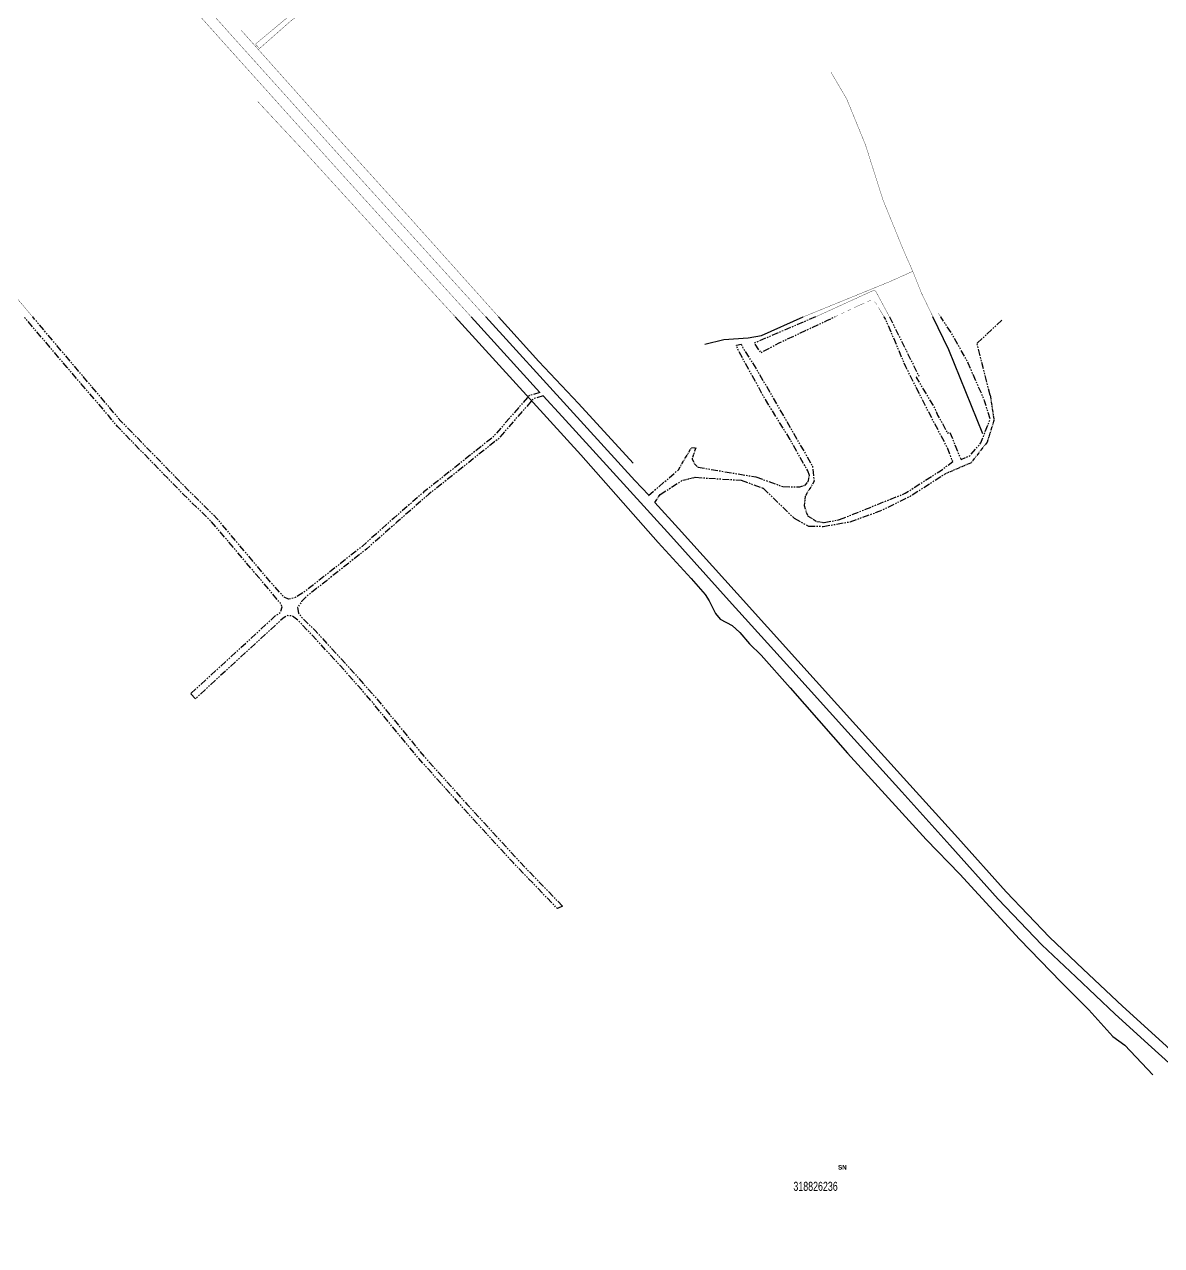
# Model space of a CAD drawing. Extents: x 203591 to 208218, y 4854879 to 4857795.
# Drawn here: x 205939 to 206567, y 4855510 to 4856185 of the extents above; entities that cross this region are included whole.
import ezdxf
from ezdxf.enums import TextEntityAlignment as Align

# ---------------------------------------------------------------- set-up
doc = ezdxf.new("R2010")
doc.units = 0
doc.header["$LTSCALE"] = 1.5
doc.header["$MEASUREMENT"] = 0
doc.linetypes.add('PHANTOMX2', pattern=[5, 2.5, -0.5, 0.5, -0.5, 0.5, -0.5])
doc.linetypes.add('TRACO_05', pattern=[11, 7, -1, 0.5, -1, 0.5, -1])
for name, color, linetype in [('CD_TXT_QUADRA', 7, 'CONTINUOUS'), ('HD-VALAS-DRENOS', 170, 'CONTINUOUS'), ('SV-EST-M-N-PAV', 1, 'PHANTOMX2'), ('SV-EST-MUNIC-PAV', 20, 'CONTINUOUS'), ('SV-RUA-NAO-PAV-S-GUIA-C-GUIA', 7, 'PHANTOMX2'), ('Th_NmrPorta', 7, 'CONTINUOUS')]:
    doc.layers.add(name, color=color, linetype=linetype)
doc.styles.add('ARIAL', font='ARIAL.TTF')
doc.styles.get("Standard").update_dxf_attribs({"font": 'swisscbo.ttf'})

msp = doc.modelspace()

# ---------------------------------------------------------------- linework, layer by layer
at = {"layer": 'HD-VALAS-DRENOS', "linetype": 'TRACO_05', "const_width": 0.18, "flags": 128}
for points in [[(206058.95989, 4856181.180936), (206100.524518, 4856134.625042), (206151.779496, 4856077.983011), (206201.058328, 4856022.983019)], [(206440.999894, 4856022.979142), (206434.55121, 4856036.326096), (206429.834842, 4856048.132381), (206424.52277, 4856060.199291), (206413.398257, 4856087.548853), (206403.720379, 4856117.981064), (206393.31608, 4856143.414137), (206384.694969, 4856158.042601)], [(206068.051977, 4856141.888435), (206094.99463, 4856112.968909), (206138.539303, 4856065.176858), (206177.086437, 4856022.993789)], [(206369.362084, 4856022.980115), (206416.751514, 4856042.289426), (206429.834842, 4856048.132381)]]:
    msp.add_lwpolyline(points, dxfattribs=at)
at = {"layer": 'HD-VALAS-DRENOS', "flags": 128}
for points in [[(206177.087996, 4856022.983432), (206192.063334, 4856006.592194), (206246.422087, 4855946.840951), (206289.164828, 4855898.38987), (206307.365981, 4855878.405977), (206315.224452, 4855869.672554), (206317.292154, 4855866.136788), (206320.852306, 4855859.049673), (206323.527953, 4855856.004207), (206330.14566, 4855852.468887), (206334.357522, 4855848.572795), (206339.558046, 4855842.434308), (206346.130772, 4855836.123245), (206362.187896, 4855818.050502), (206393.729324, 4855782.039473), (206437.229491, 4855734.2262), (206455.770956, 4855715.187234), (206488.739436, 4855679.30289), (206511.854291, 4855655.536466), (206527.006243, 4855640.23003), (206540.366779, 4855625.45323), (206546.88965, 4855620.693811), (206562.49743, 4855604.204275)], [(206201.058328, 4856022.983019), (206223.219929, 4855998.248506), (206245.255373, 4855975.075286), (206275.322992, 4855942.089985)], [(206314.922869, 4856007.876038), (206325.507272, 4856010.45365), (206338.914931, 4856011.379959), (206346.232539, 4856012.759862), (206369.362084, 4856022.980115)], [(206468.536632, 4855958.326317), (206449.808745, 4856004.74731), (206441.000021, 4856022.978879)]]:
    msp.add_lwpolyline(points, dxfattribs=at)
at = {"layer": 'SV-EST-M-N-PAV', "const_width": 0.18, "flags": 128}
for points in [[(206111.529165, 4856393.08949), (206112.331606, 4856379.633536), (206116.892674, 4856364.221665), (206121.9387, 4856341.334622), (206130.05623, 4856313.434449), (206138.889358, 4856283.31718), (206147.166773, 4856256.06579), (206151.315067, 4856239.808948), (206144.367137, 4856233.210949), (206126.136043, 4856217.582428), (206107.411475, 4856202.363148), (206086.581558, 4856186.728379), (206068.930539, 4856171.188048)], [(206103.177867, 4856389.307992), (206110.157725, 4856364.986829), (206117.253755, 4856342.165411), (206128.133755, 4856305.398545), (206137.3328, 4856279.584904), (206146.072156, 4856249.870131), (206146.566342, 4856242.996172), (206143.886766, 4856237.729317), (206133.900321, 4856228.526565), (206109.82127, 4856209.589001), (206066.760355, 4856173.654166), (206068.930539, 4856171.188048)], [(205818.941936, 4856178.867813), (205899.951148, 4856074.61639), (205943.67062, 4856022.990442)]]:
    msp.add_lwpolyline(points, dxfattribs=at)
at = {"layer": 'SV-EST-M-N-PAV', "flags": 128}
for points in [[(206030.987909, 4855814.896237), (206077.632809, 4855857.779815), (206080.463195, 4855859.713908), (206081.413204, 4855862.799988), (206080.570045, 4855864.764852), (206073.973267, 4855872.677163), (206042.48229, 4855909.790788), (206027.113862, 4855924.75243), (205990.503454, 4855962.367223), (205985.503633, 4855968.539292), (205962.766217, 4855994.984005), (205939.397611, 4856022.37706), (205938.807111, 4856022.987543)], [(206223.879617, 4855981.295703), (206217.83067, 4855979.373998), (206198.046044, 4855956.68826), (206159.819277, 4855926.25303), (206143.203974, 4855911.860707), (206125.608274, 4855896.173829), (206104.597279, 4855879.582978), (206093.722338, 4855871.077713), (206090.007793, 4855868.637275), (206087.539804, 4855867.527122), (206084.908208, 4855867.120025), (206082.302953, 4855868.338363), (206075.158347, 4855876.384723), (206045.545001, 4855911.513586), (206028.977115, 4855927.877909), (205992.421618, 4855965.436284), (205987.630104, 4855971.081078), (205965.927976, 4855996.690003), (205944.163939, 4856022.415288), (205943.680913, 4856022.987459)], [(206225.698263, 4855979.29778), (206220.219314, 4855977.74527), (206200.910347, 4855955.60494), (206162.495523, 4855925.019984), (206144.891145, 4855909.541757), (206128.280521, 4855894.937266), (206105.711136, 4855877.076274), (206095.285846, 4855868.825893), (206092.259768, 4855865.673795), (206090.031857, 4855862.408559), (206090.481475, 4855859.299533), (206092.589569, 4855856.713612), (206099.725391, 4855849.66793), (206118.715824, 4855829.055072), (206133.727875, 4855812.007925), (206145.924801, 4855797.171403), (206159.881152, 4855780.194689), (206183.542446, 4855753.832256), (206212.063679, 4855722.673482), (206236.337114, 4855697.429874)], [(206236.337114, 4855697.429874), (206233.503902, 4855696.117474), (206209.202074, 4855721.39061), (206180.642176, 4855752.591624), (206156.921683, 4855779.020015), (206143.517685, 4855795.182816), (206130.7584, 4855810.845422), (206115.808469, 4855827.822027), (206096.843391, 4855848.407364), (206090.318285, 4855855.400127), (206087.180196, 4855857.677761), (206084.50996, 4855857.971671), (206081.962534, 4855856.587673), (206080.233472, 4855854.951048), (206033.588571, 4855812.067471), (206030.987909, 4855814.896237)]]:
    msp.add_lwpolyline(points, dxfattribs=at)
at = {"layer": 'SV-EST-MUNIC-PAV', "const_width": 0.18, "flags": 128}
for points in [[(206103.155933, 4856389.29806), (206097.058773, 4856386.537244), (206062.996676, 4856371.079793), (206023.878835, 4856353.241804), (205975.47243, 4856331.509289), (205940.977386, 4856315.732477), (205939.754141, 4856313.740019), (205939.421295, 4856311.590735), (205939.722581, 4856308.428468), (205940.878842, 4856305.457311), (205972.674848, 4856268.792737), (206055.925104, 4856175.785861), (206118.513126, 4856106.186819), (206180.866542, 4856037.339361), (206193.938944, 4856022.983142)], [(205796.395777, 4856243.690317), (205813.262946, 4856253.507414), (205836.746503, 4856266.326867), (205875.305642, 4856285.55862), (205920.342987, 4856306.295034), (205924.763775, 4856307.377999), (205927.261904, 4856307.335832), (205930.548667, 4856306.578758), (205933.073686, 4856305.032717), (205936.418843, 4856301.568501), (205968.308054, 4856264.842769), (206051.519998, 4856171.834971), (206114.120214, 4856102.222369), (206176.482154, 4856033.365499), (206185.897928, 4856022.993789)]]:
    msp.add_lwpolyline(points, dxfattribs=at)
at = {"layer": 'SV-EST-MUNIC-PAV', "flags": 128}
for points in [[(206185.932755, 4856022.98328), (206223.879617, 4855981.295703)], [(206193.938944, 4856022.983142), (206240.492801, 4855971.857313), (206276.244934, 4855932.64484), (206283.956436, 4855924.435366)], [(206580.792429, 4855602.353516), (206561.697332, 4855619.625611), (206541.618305, 4855637.889357), (206519.899979, 4855658.356138), (206501.111286, 4855676.023423), (206477.021416, 4855701.331645), (206450.280619, 4855731.210743), (206423.780839, 4855760.535595), (206393.964907, 4855793.491722), (206361.840933, 4855829.037047), (206328.478282, 4855866.127336), (206296.106748, 4855902.014352), (206271.843194, 4855928.645956), (206236.097649, 4855967.873246), (206225.698263, 4855979.29778)], [(206287.284052, 4855920.528337), (206300.513273, 4855906.007985), (206332.905528, 4855870.113068), (206366.27326, 4855833.032243), (206398.390941, 4855797.49388), (206428.206966, 4855764.537652), (206454.717522, 4855735.200874), (206481.406773, 4855705.379373), (206505.319452, 4855680.257303), (206523.990049, 4855662.701065), (206545.672423, 4855642.268164), (206565.706365, 4855624.045428), (206584.81299, 4855606.762905), (206602.814312, 4855590.21682), (206635.644021, 4855559.256761), (206647.302777, 4855548.153617), (206683.495458, 4855513.564175), (206687.730586, 4855510.887756), (206690.909822, 4855509.972174), (206690.92, 4855509.97), (206695.07, 4855510.15), (206698.33, 4855511.59), (206700.92, 4855513.48), (206707.6, 4855519.92)]]:
    msp.add_lwpolyline(points, dxfattribs=at)
at = {"layer": 'SV-RUA-NAO-PAV-S-GUIA-C-GUIA'}
for p, q in [((206465.357131, 4856008.393755), (206479.119644, 4856021.249936)), ((206472.612222, 4855979.656201), (206465.357131, 4856008.393755)), ((206283.835348, 4855924.313624), (206300.414835, 4855938.50193)), ((206311.138733, 4855939.977001), (206343.225745, 4855934.548346)), ((206290.317964, 4855924.810068), (206302.748012, 4855932.835677)), ((206309.672516, 4855934.348023), (206335.047116, 4855932.781413)), ((206335.047116, 4855932.781413), (206347.249555, 4855928.304083)), ((206343.225745, 4855934.548346), (206358.089099, 4855929.201951)), ((206347.249555, 4855928.304083), (206364.281551, 4855911.766185)), ((206380.867682, 4855909.368135), (206389.381443, 4855910.989691))]:
    msp.add_line(p, q, dxfattribs=at)
at = {"layer": 'SV-RUA-NAO-PAV-S-GUIA-C-GUIA', "linetype": 'PHANTOMX2', "ltscale": 0.5}
for p, q in [((206472.612222, 4855979.656201), (206474.697465, 4855965.739426)), ((206474.697465, 4855965.739426), (206470.91635, 4855953.826003)), ((206470.91635, 4855953.826003), (206462.095936, 4855942.448667)), ((206300.414835, 4855938.50193), (206307.640581, 4855950.890141)), ((206307.640581, 4855950.890141), (206309.935106, 4855950.552364)), ((206309.935106, 4855950.552364), (206307.938356, 4855944.581897)), ((206307.938356, 4855944.581897), (206309.415133, 4855941.606112)), ((206309.415133, 4855941.606112), (206311.138733, 4855939.977001)), ((206462.095936, 4855942.448667), (206447.504851, 4855936.153884)), ((206302.748012, 4855932.835677), (206309.672516, 4855934.348023)), ((206375.362601, 4855932.195514), (206370.453524, 4855923.921538)), ((206370.477826, 4855930.049408), (206372.163858, 4855932.272968)), ((206372.163858, 4855932.272968), (206372.738156, 4855935.315181)), ((206287.284052, 4855920.528337), (206290.317964, 4855924.810068)), ((206367.411618, 4855929.049116), (206370.477826, 4855930.049408)), ((206370.453524, 4855923.921538), (206369.869369, 4855918.72834)), ((206369.869369, 4855918.72834), (206371.679307, 4855913.170718)), ((206371.679307, 4855913.170718), (206376.825043, 4855909.945931)), ((206376.825043, 4855909.945931), (206380.867682, 4855909.368135))]:
    msp.add_line(p, q, dxfattribs=at)
at = {"layer": 'SV-RUA-NAO-PAV-S-GUIA-C-GUIA', "linetype": 'PHANTOMX2'}
for p, q in [((206358.089099, 4855929.201951), (206367.411618, 4855929.049116)), ((206364.281551, 4855911.766185), (206372.202573, 4855907.463493)), ((206372.202573, 4855907.463493), (206380.283384, 4855907.25158)), ((206380.283384, 4855907.25158), (206395.204847, 4855909.787388))]:
    msp.add_line(p, q, dxfattribs=at)
at = {"layer": 'SV-RUA-NAO-PAV-S-GUIA-C-GUIA', "const_width": 0.18, "flags": 128}
for points in [[(206376.132173, 4856022.980616), (206408.083351, 4856037.574682), (206409.327801, 4856037.252992), (206416.981707, 4856022.979294)], [(206395.74922, 4856027.271092), (206393.944723, 4856026.408659)], [(206397.65077, 4856028.179911), (206397.553717, 4856028.133525)], [(206398.465415, 4856028.54431), (206397.65077, 4856028.179911)], [(206403.029605, 4856030.585921), (206398.465415, 4856028.54431)], [(206405.745822, 4856031.800914), (206404.855281, 4856031.402565)], [(206405.769586, 4856031.80656), (206405.745822, 4856031.800914)], [(206406.545923, 4856031.99104), (206405.769586, 4856031.80656)], [(206406.744559, 4856031.954079), (206406.545923, 4856031.99104)], [(206409.376939, 4856030.687229), (206408.593359, 4856031.337692)], [(206409.88092, 4856029.844864), (206409.376939, 4856030.687229)], [(206413.988266, 4856022.979756), (206410.907757, 4856028.128587)], [(206387.628983, 4856023.390144), (206386.771608, 4856022.980374)], [(206388.531232, 4856023.82136), (206387.628983, 4856023.390144)], [(206392.140226, 4856025.546226), (206390.335729, 4856024.683793)], [(206443.889411, 4856025.104814), (206445.257541, 4856022.978806)]]:
    msp.add_lwpolyline(points, dxfattribs=at)
at = {"layer": 'SV-RUA-NAO-PAV-S-GUIA-C-GUIA', "flags": 128}
for points in [[(206376.132173, 4856022.980616), (206342.20519, 4856008.433914), (206345.835832, 4856003.194785), (206355.963677, 4856008.586487), (206382.340181, 4856020.920337), (206386.770406, 4856022.979815)], [(206389.381443, 4855910.989691), (206425.703816, 4855925.523044), (206445.08556, 4855937.974962), (206451.909723, 4855943.021516), (206449.027331, 4855950.587269), (206438.618557, 4855970.371134), (206426.025708, 4855995.32641), (206414.980355, 4856021.321557), (206413.988512, 4856022.979345)], [(206416.981707, 4856022.979294), (206433.123425, 4855990.400091), (206431.634535, 4855989.568854), (206441.917458, 4855972.506868), (206443.56701, 4855968.701031), (206449.053535, 4855958.805522), (206450.20595, 4855959.412444), (206452.022353, 4855955.068024), (206454.836303, 4855947.751753), (206456.526276, 4855944.246555), (206461.354985, 4855946.269838), (206467.511204, 4855953.38234), (206472.559842, 4855966.477104), (206469.517591, 4855976.651482), (206460.441489, 4855997.451648), (206451.102471, 4856014.146904), (206445.257541, 4856022.978806)], [(206372.738156, 4855935.315181), (206371.883622, 4855937.885289), (206370.157584, 4855940.802819), (206367.602064, 4855945.429733), (206362.135386, 4855955.199518), (206348.394931, 4855977.386496), (206333.313334, 4856004.74821), (206332.455312, 4856007.338651), (206335.083779, 4856007.940907), (206336.110921, 4856005.612719), (206343.190907, 4855994.621174), (206374.325692, 4855940.71705), (206375.362601, 4855932.195514)], [(206395.204847, 4855909.787388), (206411.758859, 4855915.755052), (206428.509954, 4855923.94957), (206447.504851, 4855936.153884)]]:
    msp.add_lwpolyline(points, dxfattribs=at)

# ---------------------------------------------------------------- texts
at = {"layer": 'CD_TXT_QUADRA', "linetype": 'Continuous', "style": 'ARIAL', "width": 0.7}
msp.add_text('318826236', height=5, dxfattribs=at).set_placement((206363.9, 4855540.21))
at = {"layer": 'Th_NmrPorta', "color": 1}
msp.add_text('SN', height=2.5, dxfattribs=at).set_placement((206388.557579, 4855553.197271), align=Align.MIDDLE_LEFT)

doc.saveas('drawing.dxf')
